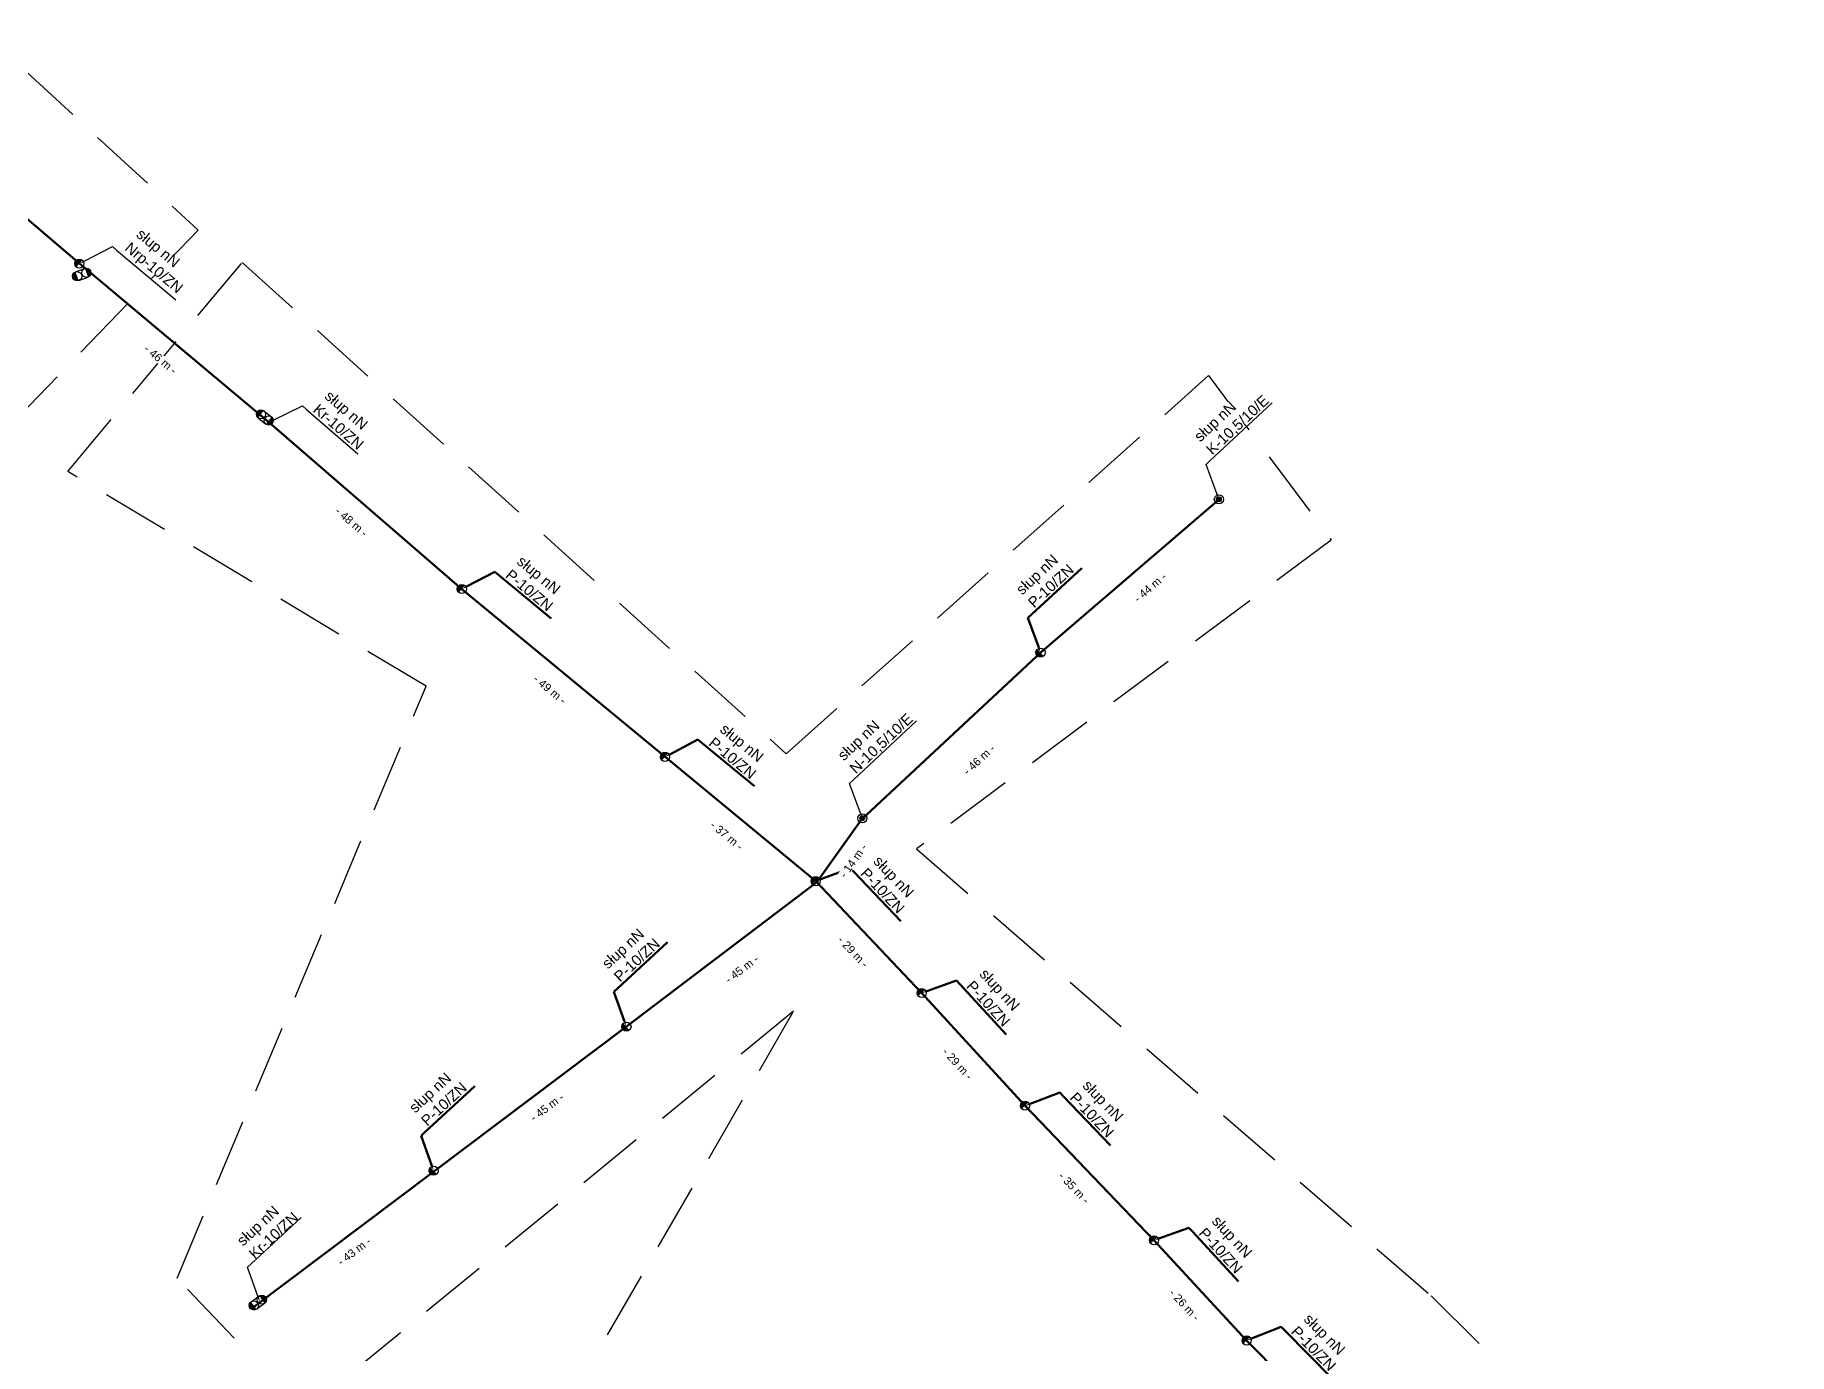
# Model space of a CAD drawing. Header units: millimetres. Extents: x 7530258 to 7533485, y 5764674 to 5768549.
# Drawn here: x 7531353.1 to 7531681.9, y 5767105 to 5767352.2 of the extents above; entities that cross this region are included whole.
import ezdxf
from ezdxf import colors
from ezdxf.entities.mleader import LeaderData, LeaderLine
from ezdxf.math import Vec2, Vec3

# ---------------------------------------------------------------- set-up
doc = ezdxf.new("R2010")
doc.units = ezdxf.units.MM
doc.linetypes.add('Celestynow_test|1_3', pattern=[1, 0.5, -0.5])
doc.linetypes.add('DASHED', pattern=[19.05, 12.7, -6.35])
for name, color, linetype, lineweight in [('!SN', 6, 'Celestynow_test|1_3', 70), ('!TELE', 3, 'Continuous', 50), ('!wymiary', 7, 'Continuous', 25)]:
    doc.layers.add(name, color=color, linetype=linetype, lineweight=lineweight)
for name, color, linetype in [('!trafo', 6, 'DASHED'), ('_MM opisy', 7, 'Continuous'), ('_MM slupy', 5, 'Continuous')]:
    doc.layers.add(name, color=color, linetype=linetype)
doc.styles.get("Standard").update_dxf_attribs({"font": 'ARIAL.TTF'})
doc.dimstyles.new('opis linie', dxfattribs={"dimtxt": 1.5, "dimasz": 0.18, "dimexe": 0.18, "dimexo": 0.0625, "dimgap": 2.5, "dimtad": 4, "dimdec": 0, "dimzin": 0, "dimdsep": 46, "dimtxsty": 'Standard', "dimcen": 0.09, "dimse1": 1, "dimse2": 1, "dimsd1": 1, "dimsd2": 1, "dimclrt": 256, "dimadec": 0, "dimazin": 0, "dimtfac": 1, "dimtdec": 0, "dimtofl": 0, "dimtmove": 0, "dimatfit": 3, "dimfxl": 1, "dimtfill": 1, "dimtolj": 1, "dimtzin": 0, "dimarcsym": 0})

# ---------------------------------------------------------------- blocks, each defined once
blk = doc.blocks.new('ZN')
at = {"layer": '_MM slupy', "transparency": 33554687}
h = blk.add_hatch(color=256, dxfattribs=at)
h.dxf.hatch_style = 1
h.paths.add_polyline_path([(0, -0.86), (0, 0.86, 1)])
at = {"layer": '_MM slupy'}
blk.add_circle((0, 0), 0.857, dxfattribs=at)
blk = doc.blocks.new('R')
at = {"layer": '_MM slupy', "transparency": 33554687}
h = blk.add_hatch(color=256, dxfattribs=at)
h.dxf.hatch_style = 1
h.paths.add_polyline_path([(-0.93, -0.86), (-0.93, 0.86, 1)])
h = blk.add_hatch(color=256, dxfattribs=at)
h.dxf.hatch_style = 1
h.paths.add_polyline_path([(0.93, 0.86), (0.93, -0.86, 1)])
at = {"layer": '_MM slupy'}
for points in [[(-0.93, 0.86), (0.93, 0.86)], [(-0.93, -0.86), (0.93, -0.86)]]:
    blk.add_lwpolyline(points, dxfattribs=at)
for centre in [(-0.93, 0), (0.93, 0)]:
    blk.add_circle(centre, 0.857, dxfattribs=at)
blk = doc.blocks.new('*D465')
at = {"layer": '!wymiary', "insert": (7531341.34, 5767321.14), "char_height": 1.5, "attachment_point": 5, "rotation": 319.5722, "bg_fill": 3, "box_fill_scale": 1.1, "bg_fill_color": 9, "bg_fill_true_color": 13158600, "bg_fill_transparency": 0}
blk.add_mtext('\\A1;- 46 m -', dxfattribs=at)
blk = doc.blocks.new('*D466')
at = {"layer": '!wymiary', "insert": (7531376.61, 5767291.37), "char_height": 1.5, "attachment_point": 5, "rotation": 320.0995, "bg_fill": 3, "box_fill_scale": 1.1, "bg_fill_color": 9, "bg_fill_true_color": 13158600, "bg_fill_transparency": 0}
blk.add_mtext('\\A1;- 46 m -', dxfattribs=at)
blk = doc.blocks.new('*D467')
at = {"layer": '!wymiary', "insert": (7531412.41, 5767260.92), "char_height": 1.5, "attachment_point": 5, "rotation": 319.1436, "bg_fill": 3, "box_fill_scale": 1.1, "bg_fill_color": 9, "bg_fill_true_color": 13158600, "bg_fill_transparency": 0}
blk.add_mtext('\\A1;- 48 m -', dxfattribs=at)
blk = doc.blocks.new('*D468')
at = {"layer": '!wymiary', "insert": (7531449.58, 5767229.51), "char_height": 1.5, "attachment_point": 5, "rotation": 320.438, "bg_fill": 3, "box_fill_scale": 1.1, "bg_fill_color": 9, "bg_fill_true_color": 13158600, "bg_fill_transparency": 0}
blk.add_mtext('\\A1;- 49 m -', dxfattribs=at)
blk = doc.blocks.new('*D469')
at = {"layer": '!wymiary', "insert": (7531482.75, 5767202.13), "char_height": 1.5, "attachment_point": 5, "rotation": 320.4789, "bg_fill": 3, "box_fill_scale": 1.1, "bg_fill_color": 9, "bg_fill_true_color": 13158600, "bg_fill_transparency": 0}
blk.add_mtext('\\A1;- 37 m -', dxfattribs=at)
blk = doc.blocks.new('*D470')
at = {"layer": '!wymiary', "insert": (7531506.45, 5767180.33), "char_height": 1.5, "attachment_point": 5, "rotation": 313.461, "bg_fill": 3, "box_fill_scale": 1.1, "bg_fill_color": 9, "bg_fill_true_color": 13158600, "bg_fill_transparency": 0}
blk.add_mtext('\\A1;- 29 m -', dxfattribs=at)
blk = doc.blocks.new('*D471')
at = {"layer": '!wymiary', "insert": (7531526.03, 5767159.34), "char_height": 1.5, "attachment_point": 5, "rotation": 312.5276, "bg_fill": 3, "box_fill_scale": 1.1, "bg_fill_color": 9, "bg_fill_true_color": 13158600, "bg_fill_transparency": 0}
blk.add_mtext('\\A1;- 29 m -', dxfattribs=at)
blk = doc.blocks.new('*D472')
at = {"layer": '!wymiary', "insert": (7531547.86, 5767136.1), "char_height": 1.5, "attachment_point": 5, "rotation": 313.7816, "bg_fill": 3, "box_fill_scale": 1.1, "bg_fill_color": 9, "bg_fill_true_color": 13158600, "bg_fill_transparency": 0}
blk.add_mtext('\\A1;- 35 m -', dxfattribs=at)
blk = doc.blocks.new('*D473')
at = {"layer": '!wymiary', "insert": (7531568.5679, 5767114.1449), "char_height": 1.5, "attachment_point": 5, "rotation": 312.711744, "bg_fill": 3, "box_fill_scale": 1.1, "bg_fill_color": 9, "bg_fill_true_color": 13158600, "bg_fill_transparency": 0}
blk.add_mtext('\\A1;- 26 m -', dxfattribs=at)
blk = doc.blocks.new('*D474')
at = {"layer": '!wymiary', "insert": (7531584.15, 5767097.77), "char_height": 1.5, "attachment_point": 5, "rotation": 314.7379, "bg_fill": 3, "box_fill_scale": 1.1, "bg_fill_color": 9, "bg_fill_true_color": 13158600, "bg_fill_transparency": 0}
blk.add_mtext('\\A1;- 19 m -', dxfattribs=at)
blk = doc.blocks.new('E')
at = {"layer": '_MM slupy'}
h = blk.add_hatch(color=256, dxfattribs=at)
h.dxf.hatch_style = 1
h.paths.add_polyline_path([(0.27, 0.37, 1), (-0.27, -0.37, 1)])
for radius in [0.857, 0.457]:
    blk.add_circle((0, 0), radius, dxfattribs=at)
blk = doc.blocks.new('*D625')
at = {"layer": '!wymiary', "insert": (7531485.58, 5767177.09), "char_height": 1.5, "attachment_point": 5, "rotation": 37.2328, "bg_fill": 3, "box_fill_scale": 1.1, "bg_fill_color": 9, "bg_fill_true_color": 13158600, "bg_fill_transparency": 0}
blk.add_mtext('\\A1;- 45 m -', dxfattribs=at)
blk = doc.blocks.new('*D626')
at = {"layer": '!wymiary', "insert": (7531449.06, 5767151.19), "char_height": 1.5, "attachment_point": 5, "rotation": 36.951, "bg_fill": 3, "box_fill_scale": 1.1, "bg_fill_color": 9, "bg_fill_true_color": 13158600, "bg_fill_transparency": 0}
blk.add_mtext('\\A1;- 45 m -', dxfattribs=at)
blk = doc.blocks.new('*D627')
at = {"layer": '!wymiary', "insert": (7531412.92, 5767124.19), "char_height": 1.5, "attachment_point": 5, "rotation": 37.1623, "bg_fill": 3, "box_fill_scale": 1.1, "bg_fill_color": 9, "bg_fill_true_color": 13158600, "bg_fill_transparency": 0}
blk.add_mtext('\\A1;- 43 m -', dxfattribs=at)
blk = doc.blocks.new('*D628')
at = {"layer": '!wymiary', "insert": (7531506.46, 5767197.39), "char_height": 1.5, "attachment_point": 5, "rotation": 54.5214, "bg_fill": 3, "box_fill_scale": 1.1, "bg_fill_color": 9, "bg_fill_true_color": 13158600, "bg_fill_transparency": 0}
blk.add_mtext('\\A1;- 14 m -', dxfattribs=at)
blk = doc.blocks.new('*D629')
at = {"layer": '!wymiary', "insert": (7531530.07, 5767216.35), "char_height": 1.5, "attachment_point": 5, "rotation": 42.9266, "bg_fill": 3, "box_fill_scale": 1.1, "bg_fill_color": 9, "bg_fill_true_color": 13158600, "bg_fill_transparency": 0}
blk.add_mtext('\\A1;- 46 m -', dxfattribs=at)
blk = doc.blocks.new('*D630')
at = {"layer": '!wymiary', "insert": (7531562.12, 5767248.64), "char_height": 1.5, "attachment_point": 5, "rotation": 40.6326, "bg_fill": 3, "box_fill_scale": 1.1, "bg_fill_color": 9, "bg_fill_true_color": 13158600, "bg_fill_transparency": 0}
blk.add_mtext('\\A1;- 44 m -', dxfattribs=at)
blk = doc.blocks.new('q')
at = {"layer": '_MM slupy'}
blk.add_blockref('ZN', (0, 0), dxfattribs=at)
at = {"layer": '_MM opisy'}
ml = blk.add_multileader_mtext('Standard', dxfattribs=at)
ml.set_content('\\pxql;słup nN\\PP-10/ZN', color=256)
ml.set_leader_properties()
ml.build(insert=Vec2(0, 0))
ml.multileader.update_dxf_attribs({"has_text_frame": 1, "text_left_attachment_type": 5, "text_right_attachment_type": 5, "dogleg_length": 1, "arrow_head_size": 1})
ctx = ml.context
ctx.base_point, ctx.char_height, ctx.arrow_head_size, ctx.landing_gap_size, ctx.plane_origin = Vec3(3.71, 6.41), 2, 1, 1, Vec3(1.72, -1.42)
ctx.left_attachment, ctx.right_attachment = 5, 5
notes = []
notes.append((ctx, [(0, (1, 1, 0), (2.71, 6.41), (1, 0), 1, [(0, [(0, 0), (2.71, 6.41)], 0, [])])]))
ctx.mtext.insert, ctx.mtext.flow_direction = Vec3(4.71, 12.21), 5
ctx.mtext.has_bg_fill, ctx.mtext.bg_color, ctx.mtext.bg_scale_factor, ctx.mtext.bg_transparency, ctx.mtext.use_window_bg_color = 1, -1023410175, 1, 0, 1
for ctx, leaders in notes:
    for number, flags, end, landing, length, lines in leaders:
        leader = LeaderData()
        leader.index, (leader.has_last_leader_line, leader.has_dogleg_vector, leader.attachment_direction) = number, flags
        leader.last_leader_point, leader.dogleg_vector, leader.dogleg_length = Vec3(end), Vec3(landing), length
        for number, points, colour, breaks in lines:
            line = LeaderLine()
            line.index, line.vertices, line.color, line.breaks = number, Vec3.list(points), colors.encode_raw_color(colour), breaks
            leader.lines.append(line)
        ctx.leaders.append(leader)

msp = doc.modelspace()

# ---------------------------------------------------------------- linework, layer by layer
at = {"layer": '!TELE'}
msp.add_lwpolyline([(7531326.49, 5767339.07), (7531361.4, 5767309.33), (7531396.98, 5767279.58), (7531433.1, 5767248.34), (7531471.18, 5767216.88), (7531499.44, 5767193.57), (7531519.29, 5767172.62), (7531538.68, 5767151.48), (7531562.84, 5767126.27), (7531580.2, 5767107.47), (7531593.81, 5767093.73), (7531612.56, 5767074.62), (7531625.01, 5767062.99), (7531651.14, 5767039.08), (7531670.91, 5767020.86), (7531692.33, 5767001.3), (7531711.66, 5766983.38), (7531737.55, 5766954.22), (7531772.66, 5766914.44), (7531807.76, 5766876.71), (7531842.34, 5766839.53)], dxfattribs=at)
at = {"layer": '!trafo', "color": 3}
for points in [[(7530721.79, 5767812.42), (7530791.83, 5767883.85), (7531007.96, 5767670.02), (7531238.84, 5767449.28), (7531383.66, 5767315.61), (7531348.52, 5767279.03), (7531018.4, 5767553.8), (7530933.62, 5767497.1), (7530800.23, 5767630.31), (7530867.37, 5767667.57), (7530721.79, 5767812.42)], [(7531359.21, 5767270.36), (7531391.93, 5767309.53), (7531493.91, 5767217.45), (7531573.04, 5767288.36), (7531596.07, 5767257.51), (7531518.35, 5767199.62), (7531614.79, 5767115.86), (7532146.11, 5766591.33), (7532084.98, 5766546.12), (7531739.21, 5766915.92), (7531658.18, 5766863.73), (7531441.45, 5767075.49), (7531495.29, 5767169.21), (7531403.55, 5767094.13), (7531379.71, 5767119.17), (7531426.38, 5767230.11), (7531359.21, 5767270.36)]]:
    msp.add_lwpolyline(points, dxfattribs=at)

# ---------------------------------------------------------------- block references
at = {"layer": '_MM slupy', "rotation": 320.0995239129904}
msp.add_blockref('ZN', (7531361.4, 5767309.33), dxfattribs=at)

# ---------------------------------------------------------------- next in the draw order: block references
at = {"layer": '!TELE'}
for p, rotation in [((7531433.1, 5767248.34), 320.4379991093869), ((7531471.18, 5767216.88), 320.4788666499329), ((7531499.44, 5767193.57), 313.4609799020921), ((7531562.84, 5767126.27), 312.7117443608659)]:
    msp.add_blockref('q', p, dxfattribs=dict(at, rotation=rotation))

# ---------------------------------------------------------------- next in the draw order: leaders
at = {"layer": '_MM opisy'}
ml = msp.add_multileader_mtext('Standard', dxfattribs=at)
ml.set_content('\\pxql;słup nN\\PNrp-10/ZN', color=256)
ml.set_leader_properties()
ml.build(insert=Vec2(0, 0))
ml.multileader.update_dxf_attribs({"has_text_frame": 1, "text_left_attachment_type": 5, "text_right_attachment_type": 5, "dogleg_length": 1, "arrow_head_size": 1})
ctx = ml.context
ctx.base_point, ctx.char_height, ctx.arrow_head_size, ctx.landing_gap_size, ctx.plane_origin, ctx.plane_x_axis, ctx.plane_y_axis = Vec3(7531368.36, 5767311.86), 2, 1, 1, Vec3(7531361.81, 5767307.14), Vec3(0.76716, -0.641456), Vec3(0.641456, 0.76716)
ctx.left_attachment, ctx.right_attachment = 5, 5
notes = []
notes.append((ctx, [(0, (1, 1, 0), (7531367.59, 5767312.51), (0.76716, -0.641456), 1, [(0, [(7531361.4, 5767309.33), (7531367.59, 5767312.51)], 0, [])])]))
ctx.mtext.insert, ctx.mtext.text_direction, ctx.mtext.flow_direction = Vec3(7531373.18, 5767316.07), Vec3(0.76716, -0.641456), 5
ctx.mtext.has_bg_fill, ctx.mtext.bg_color, ctx.mtext.bg_scale_factor, ctx.mtext.bg_transparency, ctx.mtext.use_window_bg_color = 1, -1023410175, 1, 0, 1
ml = msp.add_multileader_mtext('Standard', dxfattribs=at)
ml.set_content('\\pxql;słup nN\\PKr-10/ZN', color=256)
ml.set_leader_properties()
ml.build(insert=Vec2(0, 0))
ml.multileader.update_dxf_attribs({"has_text_frame": 1, "text_left_attachment_type": 5, "text_right_attachment_type": 5, "dogleg_length": 1, "arrow_head_size": 1})
ctx = ml.context
ctx.base_point, ctx.char_height, ctx.arrow_head_size, ctx.landing_gap_size, ctx.plane_origin, ctx.plane_x_axis, ctx.plane_y_axis = Vec3(7531403.98, 5767282), 2, 1, 1, Vec3(7531397.35, 5767277.38), Vec3(0.756352, -0.654165), Vec3(0.654165, 0.756352)
ctx.left_attachment, ctx.right_attachment = 5, 5
notes.append((ctx, [(0, (1, 1, 0), (7531403.22, 5767282.65), (0.756352, -0.654165), 1, [(0, [(7531396.98, 5767279.58), (7531403.22, 5767282.65)], 0, [])])]))
ctx.mtext.insert, ctx.mtext.text_direction, ctx.mtext.flow_direction = Vec3(7531408.53, 5767285.73), Vec3(0.756352, -0.654165), 5
ctx.mtext.has_bg_fill, ctx.mtext.bg_color, ctx.mtext.bg_scale_factor, ctx.mtext.bg_transparency, ctx.mtext.use_window_bg_color = 1, -1023410175, 1, 0, 1
for ctx, leaders in notes:
    for number, flags, end, landing, length, lines in leaders:
        leader = LeaderData()
        leader.index, (leader.has_last_leader_line, leader.has_dogleg_vector, leader.attachment_direction) = number, flags
        leader.last_leader_point, leader.dogleg_vector, leader.dogleg_length = Vec3(end), Vec3(landing), length
        for number, points, colour, breaks in lines:
            line = LeaderLine()
            line.index, line.vertices, line.color, line.breaks = number, Vec3.list(points), colors.encode_raw_color(colour), breaks
            leader.lines.append(line)
        ctx.leaders.append(leader)

# ---------------------------------------------------------------- next in the draw order: block references
at = {"layer": '!SN'}
for p, rotation in [((7531361.85, 5767307.29), 20.42233301355377), ((7531396.17, 5767280.51), 321.9112271630293)]:
    msp.add_blockref('R', p, dxfattribs=dict(at, rotation=rotation))
at = {"layer": '!TELE'}
for p, rotation in [((7531519.29, 5767172.62), 312.5276246458798), ((7531580.2, 5767107.47), 314.7379171753474)]:
    msp.add_blockref('q', p, dxfattribs=dict(at, rotation=rotation))

# ---------------------------------------------------------------- next in the draw order: block references
at = {"layer": '!TELE', "rotation": 313.7816183867773}
msp.add_blockref('q', (7531538.68, 5767151.48), dxfattribs=at)

# ---------------------------------------------------------------- next in the draw order: dimensions: what is measured, and where the dimension line sits
at = {"layer": '!wymiary'}
dim = msp.add_aligned_dim(p1=(7531326.49, 5767339.07), p2=(7531361.4, 5767309.33), distance=-0.75, dimstyle='opis linie', override={"dimpost": '- <> m -'}, dxfattribs=at)
dim.commit()
dim.dimension.update_dxf_attribs({"geometry": '*D465', "text_midpoint": (7531341.34, 5767321.14)})

# ---------------------------------------------------------------- next in the draw order: dimensions: what is measured, and where the dimension line sits
dim = msp.add_aligned_dim(p1=(7531361.4, 5767309.33), p2=(7531396.98, 5767279.58), distance=-0.75, dimstyle='opis linie', override={"dimpost": '- <> m -'}, dxfattribs=at)
dim.commit()
dim.dimension.update_dxf_attribs({"geometry": '*D466', "text_midpoint": (7531376.61, 5767291.37)})

# ---------------------------------------------------------------- next in the draw order: dimensions: what is measured, and where the dimension line sits
dim = msp.add_aligned_dim(p1=(7531396.98, 5767279.58), p2=(7531433.1, 5767248.34), distance=-0.75, dimstyle='opis linie', override={"dimpost": '- <> m -'}, dxfattribs=at)
dim.commit()
dim.dimension.update_dxf_attribs({"geometry": '*D467', "text_midpoint": (7531412.41, 5767260.92)})

# ---------------------------------------------------------------- next in the draw order: dimensions: what is measured, and where the dimension line sits
dim = msp.add_aligned_dim(p1=(7531433.1, 5767248.34), p2=(7531471.18, 5767216.88), distance=-0.75, dimstyle='opis linie', override={"dimpost": '- <> m -'}, dxfattribs=at)
dim.commit()
dim.dimension.update_dxf_attribs({"geometry": '*D468', "text_midpoint": (7531449.58, 5767229.51)})

# ---------------------------------------------------------------- next in the draw order: dimensions: what is measured, and where the dimension line sits
dim = msp.add_aligned_dim(p1=(7531471.18, 5767216.88), p2=(7531499.44, 5767193.57), distance=-0.75, dimstyle='opis linie', override={"dimpost": '- <> m -'}, dxfattribs=at)
dim.commit()
dim.dimension.update_dxf_attribs({"geometry": '*D469', "text_midpoint": (7531482.75, 5767202.13)})

# ---------------------------------------------------------------- next in the draw order: dimensions: what is measured, and where the dimension line sits
dim = msp.add_aligned_dim(p1=(7531499.44, 5767193.57), p2=(7531519.29, 5767172.62), distance=-0.75, dimstyle='opis linie', override={"dimpost": '- <> m -'}, dxfattribs=at)
dim.commit()
dim.dimension.update_dxf_attribs({"geometry": '*D470', "text_midpoint": (7531506.45, 5767180.33)})

# ---------------------------------------------------------------- next in the draw order: linework, layer by layer
at = {"layer": '!TELE', "color": 1}
msp.add_lwpolyline([(7531499.63, 5767193.41), (7531507.99, 5767205.15), (7531541.74, 5767236.54), (7531575.26, 5767265.29)], dxfattribs=at)
at = {"layer": '!TELE'}
msp.add_lwpolyline([(7531393.8, 5767113.55), (7531427.86, 5767139.17), (7531463.98, 5767166.34), (7531499.63, 5767193.41)], dxfattribs=at)

# ---------------------------------------------------------------- next in the draw order: dimensions: what is measured, and where the dimension line sits
at = {"layer": '!wymiary'}
dim = msp.add_aligned_dim(p1=(7531519.29, 5767172.62), p2=(7531538.68, 5767151.48), distance=-0.75, dimstyle='opis linie', override={"dimpost": '- <> m -'}, dxfattribs=at)
dim.commit()
dim.dimension.update_dxf_attribs({"geometry": '*D471', "text_midpoint": (7531526.03, 5767159.34)})

# ---------------------------------------------------------------- next in the draw order: block references
at = {"layer": '!TELE', "rotation": 42.6997294609691}
for p in [(7531541.57, 5767236.41), (7531463.95, 5767166.3), (7531427.8, 5767139.3)]:
    msp.add_blockref('q', p, dxfattribs=at)

# ---------------------------------------------------------------- next in the draw order: dimensions: what is measured, and where the dimension line sits
at = {"layer": '!wymiary'}
dim = msp.add_aligned_dim(p1=(7531538.68, 5767151.48), p2=(7531562.84, 5767126.27), distance=-0.75, dimstyle='opis linie', override={"dimpost": '- <> m -'}, dxfattribs=at)
dim.commit()
dim.dimension.update_dxf_attribs({"geometry": '*D472', "text_midpoint": (7531547.86, 5767136.1)})

# ---------------------------------------------------------------- next in the draw order: leaders
at = {"layer": '_MM opisy'}
ml = msp.add_multileader_mtext('Standard', dxfattribs=at)
ml.set_content('\\pxql;słup nN\\PK-10,5/10/E', color=256)
ml.set_leader_properties()
ml.build(insert=Vec2(0, 0))
ml.multileader.update_dxf_attribs({"has_text_frame": 1, "text_left_attachment_type": 5, "text_right_attachment_type": 5, "dogleg_length": 1, "arrow_head_size": 1})
ctx = ml.context
ctx.base_point, ctx.char_height, ctx.arrow_head_size, ctx.landing_gap_size, ctx.plane_origin, ctx.plane_x_axis, ctx.plane_y_axis = Vec3(7531573.35, 5767272.35), 2, 1, 1, Vec3(7531577.23, 5767265.28), Vec3(0.730744, 0.682651), Vec3(-0.682651, 0.730744)
ctx.left_attachment, ctx.right_attachment = 5, 5
notes = []
notes.append((ctx, [(0, (1, 1, 0), (7531572.61, 5767271.67), (0.730744, 0.682651), 1, [(0, [(7531575.01, 5767265.14), (7531572.61, 5767271.67)], 0, [])])]))
ctx.mtext.insert, ctx.mtext.text_direction, ctx.mtext.rotation, ctx.mtext.flow_direction = Vec3(7531570.14, 5767277.25), Vec3(0.730744, 0.682651), 5.463774, 5
ctx.mtext.has_bg_fill, ctx.mtext.bg_color, ctx.mtext.bg_scale_factor, ctx.mtext.bg_transparency, ctx.mtext.use_window_bg_color = 1, -1023410175, 1, 0, 1
ml = msp.add_multileader_mtext('Standard', dxfattribs=at)
ml.set_content('\\pxql;słup nN\\PN-10,5/10/E', color=256)
ml.set_leader_properties()
ml.build(insert=Vec2(0, 0))
ml.multileader.update_dxf_attribs({"has_text_frame": 1, "text_left_attachment_type": 5, "text_right_attachment_type": 5, "dogleg_length": 1, "arrow_head_size": 1})
ctx = ml.context
ctx.base_point, ctx.char_height, ctx.arrow_head_size, ctx.landing_gap_size, ctx.plane_origin, ctx.plane_x_axis, ctx.plane_y_axis = Vec3(7531506.52, 5767212.58), 2, 1, 1, Vec3(7531510.4, 5767205.5), Vec3(0.730744, 0.682651), Vec3(-0.682651, 0.730744)
ctx.left_attachment, ctx.right_attachment = 5, 5
notes.append((ctx, [(0, (1, 1, 0), (7531505.79, 5767211.9), (0.730744, 0.682651), 1, [(0, [(7531508.18, 5767205.37), (7531505.79, 5767211.9)], 0, [])])]))
ctx.mtext.insert, ctx.mtext.text_direction, ctx.mtext.rotation, ctx.mtext.flow_direction = Vec3(7531503.31, 5767217.48), Vec3(0.730744, 0.682651), 5.463774, 5
ctx.mtext.has_bg_fill, ctx.mtext.bg_color, ctx.mtext.bg_scale_factor, ctx.mtext.bg_transparency, ctx.mtext.use_window_bg_color = 1, -1023410175, 1, 0, 1
ml = msp.add_multileader_mtext('Standard', dxfattribs=at)
ml.set_content('\\pxql;słup nN\\PKr-10/ZN', color=256)
ml.set_leader_properties()
ml.build(insert=Vec2(0, 0))
ml.multileader.update_dxf_attribs({"has_text_frame": 1, "text_left_attachment_type": 5, "text_right_attachment_type": 5, "dogleg_length": 1, "arrow_head_size": 1})
ctx = ml.context
ctx.base_point, ctx.char_height, ctx.arrow_head_size, ctx.landing_gap_size, ctx.plane_origin, ctx.plane_x_axis, ctx.plane_y_axis = Vec3(7531393.63, 5767121.87), 2, 1, 1, Vec3(7531397.47, 5767114.77), Vec3(0.734918, 0.678156), Vec3(-0.678156, 0.734918)
ctx.left_attachment, ctx.right_attachment = 5, 5
notes.append((ctx, [(0, (1, 1, 0), (7531392.89, 5767121.2), (0.734918, 0.678156), 1, [(0, [(7531395.25, 5767114.65), (7531392.89, 5767121.2)], 0, [])])]))
ctx.mtext.insert, ctx.mtext.text_direction, ctx.mtext.rotation, ctx.mtext.flow_direction = Vec3(7531390.7, 5767126.52), Vec3(0.734918, 0.678156), 0.745251, 5
ctx.mtext.has_bg_fill, ctx.mtext.bg_color, ctx.mtext.bg_scale_factor, ctx.mtext.bg_transparency, ctx.mtext.use_window_bg_color = 1, -1023410175, 1, 0, 1
for ctx, leaders in notes:
    for number, flags, end, landing, length, lines in leaders:
        leader = LeaderData()
        leader.index, (leader.has_last_leader_line, leader.has_dogleg_vector, leader.attachment_direction) = number, flags
        leader.last_leader_point, leader.dogleg_vector, leader.dogleg_length = Vec3(end), Vec3(landing), length
        for number, points, colour, breaks in lines:
            line = LeaderLine()
            line.index, line.vertices, line.color, line.breaks = number, Vec3.list(points), colors.encode_raw_color(colour), breaks
            leader.lines.append(line)
        ctx.leaders.append(leader)

# ---------------------------------------------------------------- next in the draw order: block references
at = {"layer": '!SN', "rotation": 36.23170303500676}
msp.add_blockref('R', (7531394.85, 5767114.6), dxfattribs=at)
at = {"rotation": 43.05116878222648}
for p in [(7531575.01, 5767265.14), (7531508.18, 5767205.37)]:
    msp.add_blockref('E', p, dxfattribs=at)

# ---------------------------------------------------------------- next in the draw order: dimensions: what is measured, and where the dimension line sits
at = {"layer": '!wymiary'}
dim = msp.add_linear_dim(base=(7531500.35, 5767192.41), p1=(7531463.95, 5767166.3), p2=(7531499.61, 5767193.39), angle=37.2328, dimstyle='opis linie', override={"dimpost": '- <> m -'}, dxfattribs=at)
dim.commit()
dim.dimension.update_dxf_attribs({"geometry": '*D625', "text_midpoint": (7531483.61, 5767179.68), "dimtype": 161})
dim = msp.add_aligned_dim(p1=(7531562.84, 5767126.27), p2=(7531580.2, 5767107.47), distance=-0.75, dimstyle='opis linie', override={"dimpost": '- <> m -'}, dxfattribs=at)
dim.commit()
dim.dimension.update_dxf_attribs({"geometry": '*D473', "text_midpoint": (7531568.57, 5767114.14)})

# ---------------------------------------------------------------- next in the draw order: dimensions: what is measured, and where the dimension line sits
for base, p1, p2, angle, picture, middle in [((7531507.99, 5767205.15), (7531499.63, 5767193.41), (7531507.99, 5767205.15), 54.5214, '*D628', (7531503.81, 5767199.28)), ((7531463.91, 5767166.43), (7531427.86, 5767139.17), (7531463.98, 5767166.34), 36.951, '*D626', (7531447.1, 5767153.79))]:
    dim = msp.add_linear_dim(base=base, p1=p1, p2=p2, angle=angle, dimstyle='opis linie', override={"dimpost": '- <> m -'}, dxfattribs=at)
    dim.commit()
    dim.dimension.update_dxf_attribs({"geometry": picture, "text_midpoint": middle, "dimtype": 161})
dim = msp.add_aligned_dim(p1=(7531580.2, 5767107.47), p2=(7531593.81, 5767093.73), distance=-0.75, dimstyle='opis linie', override={"dimpost": '- <> m -'}, dxfattribs=at)
dim.commit()
dim.dimension.update_dxf_attribs({"geometry": '*D474', "text_midpoint": (7531584.15, 5767097.77)})

# ---------------------------------------------------------------- next in the draw order: dimensions: what is measured, and where the dimension line sits
for base, p1, p2, angle, picture, middle in [((7531544.02, 5767233.78), (7531508.19, 5767205.35), (7531541.57, 5767236.41), 42.9266, '*D629', (7531527.85, 5767218.74)), ((7531427.71, 5767139.5), (7531393.8, 5767113.55), (7531427.83, 5767139.34), 37.1623, '*D627', (7531410.95, 5767126.8))]:
    dim = msp.add_linear_dim(base=base, p1=p1, p2=p2, angle=angle, dimstyle='opis linie', override={"dimpost": '- <> m -'}, dxfattribs=at)
    dim.commit()
    dim.dimension.update_dxf_attribs({"geometry": picture, "text_midpoint": middle, "dimtype": 161})

# ---------------------------------------------------------------- next in the draw order: dimensions: what is measured, and where the dimension line sits
dim = msp.add_linear_dim(base=(7531575.8, 5767264.66), p1=(7531541.58, 5767236.39), p2=(7531575.26, 5767265.29), angle=40.6326, dimstyle='opis linie', override={"dimpost": '- <> m -'}, dxfattribs=at)
dim.commit()
dim.dimension.update_dxf_attribs({"geometry": '*D630', "text_midpoint": (7531560.01, 5767251.1), "dimtype": 161})

doc.saveas('drawing.dxf')
